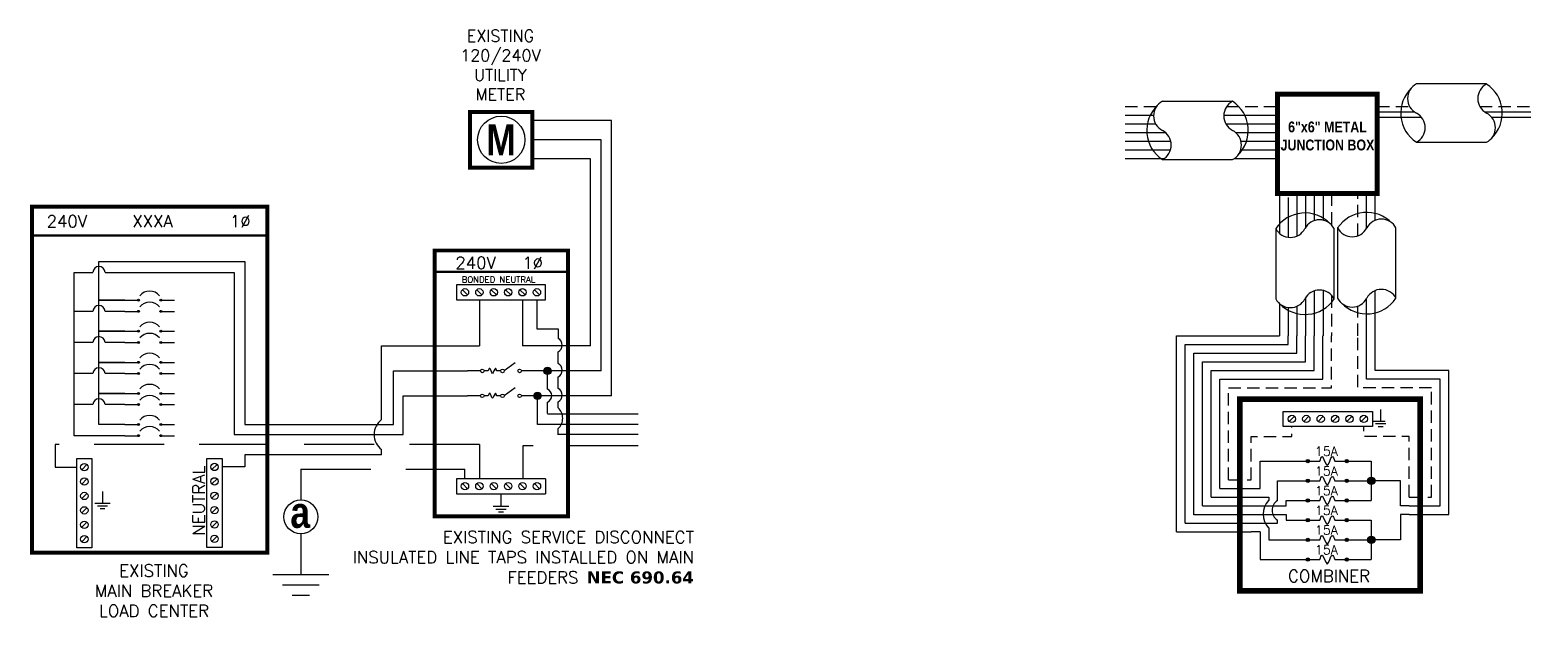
# Model space of a CAD drawing. Header units: feet. Extents: x 7172 to 13485, y 16921 to 17335.
# Drawn here: x 10289.9 to 10743.6, y 16996.1 to 17173.7 of the extents above; entities that cross this region are included whole.
import ezdxf

# ---------------------------------------------------------------- set-up
doc = ezdxf.new("R2010")
doc.units = ezdxf.units.FT
doc.header["$MEASUREMENT"] = 0
doc.linetypes.add('HIDDEN', pattern=[0.375, 0.25, -0.125])
for name, color, linetype in [('ONE LINE BLOCKS', 7, 'Continuous'), ('TABLES', 7, 'Continuous'), ('TEXT', 7, 'Continuous'), ('Z - TITLEBLOCK TXT', 7, 'Continuous')]:
    doc.layers.add(name, color=color, linetype=linetype)
doc.styles.add('ONE LINE TXT', font='techb___.ttf')
doc.styles.get("Standard").update_dxf_attribs({"font": 'simplex.shx'})

# ---------------------------------------------------------------- blocks, each defined once
blk = doc.blocks.new('M_SEPERATE MAIN DISCONNECT')
at = {"layer": 'ONE LINE BLOCKS', "linetype": 'Continuous'}
h = blk.add_hatch(color=1, dxfattribs=at)
h.dxf.hatch_style = 1
edge = h.paths.add_edge_path()
edge.add_arc((-26.757, 7.813), 0.0515, 0, 360)
h = blk.add_hatch(color=1, dxfattribs=at)
h.dxf.hatch_style = 1
edge = h.paths.add_edge_path()
edge.add_arc((-26.757, 7.214), 0.0515, 0, 360)
h = blk.add_hatch(color=1, dxfattribs=at)
h.dxf.hatch_style = 1
edge = h.paths.add_edge_path()
edge.add_arc((-25.574, 7.813), 0.0515, 0, 360)
h = blk.add_hatch(color=1, dxfattribs=at)
h.dxf.hatch_style = 1
edge = h.paths.add_edge_path()
edge.add_arc((-25.574, 7.214), 0.0515, 0, 360)
h = blk.add_hatch(color=1, dxfattribs=at)
h.dxf.hatch_style = 1
edge = h.paths.add_edge_path()
edge.add_arc((-26.757, 6.147), 0.0515, 0, 360)
h = blk.add_hatch(color=1, dxfattribs=at)
h.dxf.hatch_style = 1
edge = h.paths.add_edge_path()
edge.add_arc((-25.574, 6.147), 0.0515, 0, 360)
h = blk.add_hatch(color=1, dxfattribs=at)
h.dxf.hatch_style = 1
edge = h.paths.add_edge_path()
edge.add_arc((-26.757, 5.548), 0.0515, 0, 360)
h = blk.add_hatch(color=1, dxfattribs=at)
h.dxf.hatch_style = 1
edge = h.paths.add_edge_path()
edge.add_arc((-25.574, 5.548), 0.0515, 0, 360)
h = blk.add_hatch(color=1, dxfattribs=at)
h.dxf.hatch_style = 1
edge = h.paths.add_edge_path()
edge.add_arc((-26.757, 4.481), 0.0515, 0, 360)
h = blk.add_hatch(color=1, dxfattribs=at)
h.dxf.hatch_style = 1
edge = h.paths.add_edge_path()
edge.add_arc((-25.574, 4.481), 0.0515, 0, 360)
h = blk.add_hatch(color=254, dxfattribs=at)
h.dxf.hatch_style = 1
edge = h.paths.add_edge_path()
edge.add_arc((-4.862, 4.021), 0.197, 0, 360)
h = blk.add_hatch(color=1, dxfattribs=at)
h.dxf.hatch_style = 1
edge = h.paths.add_edge_path()
edge.add_arc((-26.757, 3.882), 0.0515, 0, 360)
h = blk.add_hatch(color=1, dxfattribs=at)
h.dxf.hatch_style = 1
edge = h.paths.add_edge_path()
edge.add_arc((-25.574, 3.882), 0.0515, 0, 360)
h = blk.add_hatch(color=1, dxfattribs=at)
h.dxf.hatch_style = 1
edge = h.paths.add_edge_path()
edge.add_arc((-26.757, 2.815), 0.0515, 0, 360)
h = blk.add_hatch(color=1, dxfattribs=at)
h.dxf.hatch_style = 1
edge = h.paths.add_edge_path()
edge.add_arc((-25.574, 2.815), 0.0515, 0, 360)
h = blk.add_hatch(color=254, dxfattribs=at)
h.dxf.hatch_style = 1
edge = h.paths.add_edge_path()
edge.add_arc((-5.401, 2.686), 0.197, 0, 360)
h = blk.add_hatch(color=1, dxfattribs=at)
h.dxf.hatch_style = 1
edge = h.paths.add_edge_path()
edge.add_arc((-26.757, 2.216), 0.0515, 0, 360)
h = blk.add_hatch(color=1, dxfattribs=at)
h.dxf.hatch_style = 1
edge = h.paths.add_edge_path()
edge.add_arc((-25.574, 2.216), 0.0515, 0, 360)
h = blk.add_hatch(color=1, dxfattribs=at)
h.dxf.hatch_style = 1
edge = h.paths.add_edge_path()
edge.add_arc((-26.757, 1.149), 0.0515, 0, 360)
h = blk.add_hatch(color=1, dxfattribs=at)
h.dxf.hatch_style = 1
edge = h.paths.add_edge_path()
edge.add_arc((-25.574, 1.149), 0.0515, 0, 360)
h = blk.add_hatch(color=1, dxfattribs=at)
h.dxf.hatch_style = 1
edge = h.paths.add_edge_path()
edge.add_arc((-26.757, 0.551), 0.0515, 0, 360)
h = blk.add_hatch(color=1, dxfattribs=at)
h.dxf.hatch_style = 1
edge = h.paths.add_edge_path()
edge.add_arc((-25.574, 0.551), 0.0515, 0, 360)
at = {"color": 253, "linetype": 'Continuous'}
for p, q in [((-8.512, 7.832), (-8.512, 5.365)), ((-6.199, 7.832), (-6.199, 5.365)), ((-13.749, 5.365), (-8.512, 5.365)), ((-13.749, 1.412), (-13.749, 5.365)), ((-2.558, 5.365), (-6.199, 5.365)), ((0, 0.611), (-4.3, 0.611)), ((-13.749, -0.467), (-13.749, -0.197))]:
    blk.add_line(p, q, dxfattribs=at)
at = {"color": 7, "linetype": 'Continuous'}
for p, q in [((-13.101, 1.149), (-13.101, 4.021)), ((-13.101, 4.021), (-9.144, 4.021)), ((-1.996, 4.021), (-5.567, 4.021)), ((0, 1.711), (-4.862, 1.711))]:
    blk.add_line(p, q, dxfattribs=at)
at = {"color": 1, "linetype": 'Continuous'}
for p, q in [((-8.038, 4.022), (-8.258, 4.022)), ((-7.367, 4.022), (-7.586, 4.022)), ((-8.038, 2.687), (-8.258, 2.687)), ((-7.367, 2.688), (-7.586, 2.688))]:
    blk.add_line(p, q, dxfattribs=at)
at = {"color": 10, "linetype": 'Continuous'}
for p, q in [((-12.601, 0.611), (-12.601, 2.686)), ((-12.601, 2.686), (-9.144, 2.686)), ((-1.434, 2.686), (-5.567, 2.686)), ((0, 1.149), (-5.401, 1.149)), ((-17.781, 0.611), (-12.601, 0.611))]:
    blk.add_line(p, q, dxfattribs=at)
at = {"color": 253, "linetype": 'Continuous', "flags": 128}
for points in [[(-5.428, 7.832), (-5.428, 6.275)], [(-5.428, 6.275), (-4.3, 6.275), (-4.3, 5.758)], [(-4.3, 4.414), (-4.3, 5.045)], [(-4.3, 3.079), (-4.3, 3.702)], [(-4.3, 2.039), (-4.3, 2.367)], [(-4.3, 0.599), (-4.3, 0.927)], [(-13.749, -0.467), (-21.068, -0.467)], [(-21.068, -0.467), (-21.068, -1.126)]]:
    blk.add_lwpolyline(points, dxfattribs=at)
at = {"color": 7, "linetype": 'Continuous', "flags": 128}
for points in [[(-4.862, 3.052), (-4.862, 4.021)], [(-4.862, 1.744), (-4.862, 2.339)]]:
    blk.add_lwpolyline(points, dxfattribs=at)
at = {"color": 10, "linetype": 'Continuous', "flags": 128}
blk.add_lwpolyline([(-5.401, 1.149), (-5.401, 2.686)], dxfattribs=at)
at = {"color": 7, "linetype": 'Continuous'}
blk.add_circle((-18.07, -3.801), 0.906, dxfattribs=at)
at = {"color": 253, "linetype": 'Continuous'}
for centre, radius, start, end in [((-4.469, 5.402), 0.394, 295.40165, 64.59835), ((-4.469, 4.058), 0.394, 295.40165, 64.59835), ((-4.469, 2.723), 0.394, 295.40165, 64.59835), ((-4.786, 1.483), 0.738, 311.12499, 48.87501), ((-13.149, 0.607), 1.004, 126.72388, 233.27612)]:
    blk.add_arc(centre, radius, start, end, dxfattribs=at)
at = {"color": 7, "linetype": 'Continuous'}
blk.add_arc((-5.031, 2.696), 0.394, 295.40165, 64.59835, dxfattribs=at)
at = {"color": 1, "linetype": 'Continuous'}
for points in [[(-7.586, 4.022), (-7.653, 4.157), (-7.812, 3.887), (-7.959, 4.157), (-8.038, 4.022)], [(-7.586, 2.688), (-7.653, 2.822), (-7.812, 2.552), (-7.959, 2.822), (-8.038, 2.687)]]:
    blk.add_spline(points, degree=3, dxfattribs=at)
at = {"layer": 'ONE LINE BLOCKS', "lineweight": 50}
for p, q in [((-32.47, 11.286), (-19.862, 11.286)), ((-3.769, 9.331), (-10.91, 9.331))]:
    blk.add_line(p, q, dxfattribs=at)
at = {"layer": 'ONE LINE BLOCKS', "lineweight": 50, "const_width": 0.21}
for points in [[(-9.01, 14.91), (-9.01, 17.903), (-5.669, 17.903), (-5.669, 14.91)], [(-32.47, -5.721), (-32.47, 12.827), (-19.862, 12.827), (-19.862, -5.721)], [(-3.769, -3.769), (-3.769, 10.476), (-10.91, 10.476), (-10.91, -3.769)]]:
    blk.add_lwpolyline(points, close=True, dxfattribs=at)
at = {"layer": 'TEXT', "color": 92, "linetype": 'HIDDEN', "ltscale": 15}
for p, q in [((-31.236, 0.072), (-31.236, -1.139)), ((-8.512, 0.072), (-8.512, -1.754)), ((-6.187, 0), (-6.187, -1.754)), ((0, 0), (-6.187, 0)), ((-31.236, -1.139), (-30.068, -1.139)), ((-18.07, -1.245), (-18.07, -2.895))]:
    blk.add_line(p, q, dxfattribs=at)
at = {"layer": 'TEXT', "color": 92, "linetype": 'Continuous', "ltscale": 15}
blk.add_line((-18.07, -4.707), (-18.07, -6.896), dxfattribs=at)
at = {"layer": 'TEXT', "color": 92, "linetype": 'HIDDEN', "ltscale": 15, "flags": 128}
for points in [[(-8.512, 0.072), (-31.236, 0.072)], [(-18.07, -1.245), (-9.282, -1.245)], [(-9.282, -1.754), (-9.282, -1.245)], [(-29.107, -3.066), (-28.278, -3.066)], [(-28.692, -2.445), (-28.693, -3.066)], [(-7.356, -2.615), (-7.355, -3.236)], [(-28.422, -3.219), (-28.964, -3.219)], [(-28.565, -3.373), (-28.82, -3.373)], [(-6.941, -3.236), (-7.77, -3.236)], [(-7.626, -3.39), (-7.084, -3.39)], [(-7.228, -3.543), (-7.483, -3.543)]]:
    blk.add_lwpolyline(points, dxfattribs=at)
at = {"layer": 'TEXT', "color": 92, "linetype": 'Continuous', "ltscale": 15, "flags": 128}
for points in [[(-19.572, -6.896), (-16.567, -6.896)], [(-17.088, -7.453), (-19.052, -7.453)], [(-17.609, -8.01), (-18.531, -8.01)]]:
    blk.add_lwpolyline(points, dxfattribs=at)
at = {"layer": 'TEXT', "linetype": 'Continuous'}
blk.add_circle((-7.34, 16.407), 1.267, dxfattribs=at)
at = {"layer": 'Z - TITLEBLOCK TXT', "color": 10, "linetype": 'Continuous'}
for p, q in [((-1.434, 17.441), (-5.669, 17.441)), ((-1.434, 2.686), (-1.434, 17.441)), ((-30.205, 0.551), (-30.205, 9.304)), ((-30.205, 9.304), (-29.212, 9.304)), ((-28.55, 9.304), (-21.642, 9.304)), ((-21.642, 9.304), (-21.642, 0.611)), ((-29.212, 7.214), (-30.205, 7.214)), ((-27.501, 7.214), (-28.55, 7.214)), ((-29.212, 5.548), (-30.205, 5.548)), ((-27.501, 5.548), (-28.55, 5.548)), ((-29.212, 3.882), (-30.205, 3.882)), ((-27.501, 3.882), (-28.55, 3.882)), ((-29.212, 2.216), (-30.205, 2.216)), ((-27.501, 2.216), (-28.55, 2.216)), ((-27.501, 0.551), (-30.205, 0.551)), ((-21.642, 0.611), (-17.781, 0.611))]:
    blk.add_line(p, q, dxfattribs=at)
at = {"layer": 'Z - TITLEBLOCK TXT', "color": 7, "linetype": 'Continuous'}
for p, q in [((-1.996, 16.407), (-5.669, 16.407)), ((-1.996, 4.021), (-1.996, 16.407)), ((-28.881, 7.813), (-28.881, 9.881)), ((-28.881, 9.881), (-21.068, 9.881)), ((-21.068, 9.881), (-21.068, 1.149)), ((-28.881, 6.147), (-28.881, 7.813)), ((-28.881, 7.813), (-27.501, 7.813)), ((-27.501, 7.813), (-28.881, 7.813)), ((-28.881, 4.481), (-28.881, 6.147)), ((-28.881, 6.147), (-27.501, 6.147)), ((-27.501, 6.147), (-28.881, 6.147)), ((-28.881, 2.815), (-28.881, 4.481)), ((-28.881, 4.481), (-27.501, 4.481)), ((-27.501, 4.481), (-28.881, 4.481)), ((-28.881, 1.149), (-28.881, 2.815)), ((-28.881, 2.815), (-27.501, 2.815)), ((-27.501, 2.815), (-28.881, 2.815)), ((-27.501, 1.149), (-28.881, 1.149)), ((-21.068, 1.149), (-13.101, 1.149))]:
    blk.add_line(p, q, dxfattribs=at)
at = {"layer": 'Z - TITLEBLOCK TXT', "color": 253, "linetype": 'Continuous'}
for p, q in [((-2.558, 15.395), (-5.669, 15.395)), ((-2.558, 5.365), (-2.558, 15.395)), ((-21.068, -1.126), (-22.293, -1.126))]:
    blk.add_line(p, q, dxfattribs=at)
at = {"layer": 'Z - TITLEBLOCK TXT', "color": 1, "linetype": 'Continuous'}
for p, q in [((-4.969, 8.636), (-9.742, 8.636)), ((-9.742, 8.636), (-9.742, 7.832)), ((-4.969, 7.832), (-4.969, 8.636)), ((-9.742, 7.832), (-4.969, 7.832)), ((-8.449, 4.021), (-9.144, 4.021)), ((-6.597, 4.456), (-7.175, 4.023)), ((-5.567, 4.022), (-6.261, 4.022)), ((-8.449, 2.686), (-9.144, 2.686)), ((-6.597, 3.121), (-7.175, 2.688)), ((-5.567, 2.687), (-6.261, 2.687)), ((-30.068, -5.453), (-30.068, -0.679)), ((-30.068, -0.679), (-29.264, -0.679)), ((-29.264, -0.679), (-29.264, -5.453)), ((-23.097, -5.44), (-23.097, -0.666)), ((-23.097, -0.666), (-22.293, -0.666)), ((-22.293, -0.666), (-22.293, -5.44)), ((-4.969, -1.754), (-9.742, -1.754)), ((-9.742, -1.754), (-9.742, -2.558)), ((-4.969, -1.754), (-4.969, -2.558)), ((-9.742, -2.558), (-4.969, -2.558)), ((-29.264, -5.453), (-30.068, -5.453)), ((-22.293, -5.44), (-23.097, -5.44))]:
    blk.add_line(p, q, dxfattribs=at)
at = {"layer": 'Z - TITLEBLOCK TXT', "color": 4, "linetype": 'Continuous'}
for p, q in [((-9.422, 8.373), (-9.143, 8.095)), ((-8.651, 8.373), (-8.372, 8.095)), ((-7.88, 8.373), (-7.602, 8.095)), ((-7.109, 8.373), (-6.831, 8.095)), ((-6.338, 8.373), (-6.06, 8.095)), ((-5.568, 8.373), (-5.289, 8.095)), ((-29.527, -1), (-29.805, -1.278)), ((-22.556, -0.987), (-22.835, -1.265)), ((-29.527, -1.77), (-29.805, -2.049)), ((-22.556, -1.758), (-22.835, -2.036)), ((-9.422, -2.017), (-9.143, -2.295)), ((-8.651, -2.017), (-8.372, -2.295)), ((-7.88, -2.017), (-7.602, -2.295)), ((-7.109, -2.017), (-6.831, -2.295)), ((-6.338, -2.017), (-6.06, -2.295)), ((-5.568, -2.017), (-5.289, -2.295)), ((-29.527, -2.541), (-29.805, -2.82)), ((-22.556, -2.528), (-22.835, -2.807)), ((-29.527, -3.312), (-29.805, -3.59)), ((-22.556, -3.299), (-22.835, -3.578)), ((-29.527, -4.083), (-29.805, -4.361)), ((-22.556, -4.07), (-22.835, -4.348)), ((-29.527, -4.853), (-29.805, -5.132)), ((-22.556, -4.841), (-22.835, -5.119))]:
    blk.add_line(p, q, dxfattribs=at)
at = {"layer": 'Z - TITLEBLOCK TXT', "color": 1, "linetype": 'Continuous', "flags": 128}
for points in [[(-27.501, 7.813), (-26.757, 7.813)], [(-27.501, 7.813), (-26.757, 7.813)], [(-25.574, 7.813), (-24.831, 7.813)], [(-27.501, 7.214), (-26.757, 7.214)], [(-27.501, 7.214), (-26.757, 7.214)], [(-25.574, 7.214), (-24.831, 7.214)], [(-27.501, 6.147), (-26.757, 6.147)], [(-27.501, 6.147), (-26.757, 6.147)], [(-25.574, 6.147), (-24.831, 6.147)], [(-27.501, 5.548), (-26.757, 5.548)], [(-27.501, 5.548), (-26.757, 5.548)], [(-25.574, 5.548), (-24.831, 5.548)], [(-27.501, 4.481), (-26.757, 4.481)], [(-27.501, 4.481), (-26.757, 4.481)], [(-25.574, 4.481), (-24.831, 4.481)], [(-27.501, 3.882), (-26.757, 3.882)], [(-27.501, 3.882), (-26.757, 3.882)], [(-25.574, 3.882), (-24.831, 3.882)], [(-27.501, 2.815), (-26.757, 2.815)], [(-27.501, 2.815), (-26.757, 2.815)], [(-25.574, 2.815), (-24.831, 2.815)], [(-27.501, 2.216), (-26.757, 2.216)], [(-27.501, 2.216), (-26.757, 2.216)], [(-25.574, 2.216), (-24.831, 2.216)], [(-27.501, 1.149), (-26.757, 1.149)], [(-27.501, 1.149), (-26.757, 1.149)], [(-25.574, 1.149), (-24.831, 1.149)], [(-27.501, 0.551), (-26.757, 0.551)], [(-27.501, 0.551), (-26.757, 0.551)], [(-25.574, 0.551), (-24.831, 0.551)]]:
    blk.add_lwpolyline(points, dxfattribs=at)
at = {"layer": 'Z - TITLEBLOCK TXT', "color": 4, "linetype": 'Continuous'}
for centre in [(-9.282, 8.234), (-8.512, 8.234), (-7.741, 8.234), (-6.97, 8.234), (-6.199, 8.234), (-5.428, 8.234), (-29.666, -1.139), (-22.695, -1.126), (-29.666, -1.91), (-22.695, -1.897), (-9.282, -2.156), (-8.512, -2.156), (-7.741, -2.156), (-6.97, -2.156), (-6.199, -2.156), (-5.428, -2.156), (-29.666, -2.68), (-22.695, -2.668), (-29.666, -3.451), (-22.695, -3.438), (-22.695, -4.209), (-29.666, -4.222), (-29.666, -4.993), (-22.695, -4.98)]:
    blk.add_circle(centre, 0.197, dxfattribs=at)
at = {"layer": 'Z - TITLEBLOCK TXT', "color": 1, "linetype": 'Continuous'}
for centre, radius in [((-26.757, 7.813), 0.0515), ((-26.757, 7.214), 0.0515), ((-25.574, 7.813), 0.0515), ((-25.574, 7.214), 0.0515), ((-26.757, 6.147), 0.0515), ((-25.574, 6.147), 0.0515), ((-26.757, 5.548), 0.0515), ((-25.574, 5.548), 0.0515), ((-26.757, 4.481), 0.0515), ((-25.574, 4.481), 0.0515), ((-8.354, 4.021), 0.0959), ((-7.271, 4.022), 0.0959), ((-6.357, 4.022), 0.0959), ((-26.757, 3.882), 0.0515), ((-25.574, 3.882), 0.0515), ((-26.757, 2.815), 0.0515), ((-25.574, 2.815), 0.0515), ((-8.354, 2.686), 0.0959), ((-7.271, 2.687), 0.0959), ((-6.357, 2.687), 0.0959), ((-26.757, 2.216), 0.0515), ((-25.574, 2.216), 0.0515), ((-26.757, 1.149), 0.0515), ((-25.574, 1.149), 0.0515), ((-26.757, 0.551), 0.0515), ((-25.574, 0.551), 0.0515)]:
    blk.add_circle(centre, radius, dxfattribs=at)
at = {"layer": 'Z - TITLEBLOCK TXT', "color": 7, "linetype": 'Continuous'}
for centre in [(-4.862, 4.021), (-4.862, 4.021), (-5.401, 2.686), (-5.401, 2.686)]:
    blk.add_circle(centre, 0.197, dxfattribs=at)
at = {"layer": 'Z - TITLEBLOCK TXT', "color": 10, "linetype": 'Continuous'}
for centre in [(-28.881, 9.285), (-28.881, 7.195), (-28.881, 5.529), (-28.881, 3.863), (-28.881, 2.197)]:
    blk.add_arc(centre, 0.332, 3.2937, 176.7063, dxfattribs=at)
at = {"layer": 'Z - TITLEBLOCK TXT', "color": 1, "linetype": 'Continuous'}
for centre in [(-26.166, 7.601), (-26.166, 7.003), (-26.166, 5.935), (-26.166, 5.337), (-26.166, 4.27), (-26.166, 3.671), (-26.166, 2.604), (-26.166, 2.005), (-26.166, 0.938), (-26.166, 0.339)]:
    blk.add_arc(centre, 0.697, 40.3392, 139.6608, dxfattribs=at)
at = {"layer": 'TABLES', "color": 4, "linetype": 'Continuous'}
blk.add_text('BONDED NEUTRAL', height=0.33207, dxfattribs=at).set_placement((-9.457, 8.752))
at = {"layer": 'TABLES', "color": 1, "linetype": 'Continuous'}
blk.add_text('NEUTRAL', height=0.648, rotation=90, dxfattribs=at).set_placement((-23.214, -4.799))
at = {"layer": 'TEXT', "color": 1}
for s, width, gutter_width, heights, insert, char_height, attachment_point in [('EXISTING\\P120/240V UTILITY METER', 0.05231, 7.17, [0], (-7.386, 20.408), 0.62775, 5), ('240V', 0.14806, 0.75, [0], (-30.601, 12.04), 0.648, 5), ('XXXA', 0.14806, 0.75, [0], (-26.016, 12.04), 0.648, 5), ('1∅', 0.14806, 0.75, [0], (-21.315, 12.04), 0.648, 5), ('240V', 0.14806, 0.75, [0], (-8.713, 9.812), 0.648, 5), ('1∅', 0.14806, 0.75, [0], (-5.653, 9.812), 0.648, 5), ('\\A1;\\pt3.24;EXISTING SERVICE DISCONNECT\\P\\ptz;{\\A0;INSULATED LINE TAPS INSTALLED ON MAIN FEEDERS \\fVerdana|b1|i0|c0|p34;NEC 690.64}', 18.92066, 0.203, [4.31], (2.978, -4.561), 0.648, 3), ('{\\C1;EXISTING\\PMAIN BREAKER}\\PLOAD CENTER ', 12.6999, 7.17, [0], (-25.936, -7.762), 0.648, 5)]:
    blk.add_mtext_dynamic_manual_height_columns(s, width=width, gutter_width=gutter_width, heights=heights, dxfattribs=dict(at, insert=insert, char_height=char_height, attachment_point=attachment_point))
at = {"layer": 'Z - TITLEBLOCK TXT', "color": 253, "linetype": 'Continuous', "style": 'ONE LINE TXT'}
blk.add_text('M', height=1.662, dxfattribs=at).set_placement((-8.147, 15.571))
at = {"layer": 'Z - TITLEBLOCK TXT', "color": 1, "linetype": 'Continuous', "insert": (-18.635, -2.728), "char_height": 1.66239, "attachment_point": 1, "style": 'ONE LINE TXT'}
blk.add_mtext_dynamic_manual_height_columns('{\\W1;\\C256;a}', width=0.13853, gutter_width=2.132, heights=[0], dxfattribs=at)
blk = doc.blocks.new('M_COMBO 1')
at = {"linetype": 'Continuous'}
h = blk.add_hatch(color=7, dxfattribs=at)
h.dxf.hatch_style = 1
edge = h.paths.add_edge_path()
edge.add_arc((9.15, -111.02), 0.513, 0, 360)
h = blk.add_hatch(color=7, dxfattribs=at)
h.dxf.hatch_style = 1
edge = h.paths.add_edge_path()
edge.add_arc((20.93, -111.02), 0.513, 0, 360)
h = blk.add_hatch(color=7, dxfattribs=at)
h.dxf.hatch_style = 1
edge = h.paths.add_edge_path()
edge.add_arc((9.15, -116.98), 0.513, 0, 360)
h = blk.add_hatch(color=7, dxfattribs=at)
h.dxf.hatch_style = 1
edge = h.paths.add_edge_path()
edge.add_arc((20.93, -116.98), 0.513, 0, 360)
h = blk.add_hatch(color=7, dxfattribs=at)
h.dxf.hatch_style = 1
edge = h.paths.add_edge_path()
edge.add_arc((9.15, -122.94), 0.513, 0, 360)
h = blk.add_hatch(color=7, dxfattribs=at)
h.dxf.hatch_style = 1
edge = h.paths.add_edge_path()
edge.add_arc((20.93, -122.94), 0.513, 0, 360)
h = blk.add_hatch(color=253, dxfattribs=at)
h.dxf.hatch_style = 1
edge = h.paths.add_edge_path()
edge.add_arc((9.15, -128.9), 0.513, 0, 360)
h = blk.add_hatch(color=253, dxfattribs=at)
h.dxf.hatch_style = 1
edge = h.paths.add_edge_path()
edge.add_arc((20.93, -128.9), 0.513, 0, 360)
h = blk.add_hatch(color=253, dxfattribs=at)
h.dxf.hatch_style = 1
edge = h.paths.add_edge_path()
edge.add_arc((9.15, -134.86), 0.513, 0, 360)
h = blk.add_hatch(color=253, dxfattribs=at)
h.dxf.hatch_style = 1
edge = h.paths.add_edge_path()
edge.add_arc((20.93, -134.86), 0.513, 0, 360)
h = blk.add_hatch(color=253, dxfattribs=at)
h.dxf.hatch_style = 1
edge = h.paths.add_edge_path()
edge.add_arc((9.15, -140.82), 0.513, 0, 360)
h = blk.add_hatch(color=253, dxfattribs=at)
h.dxf.hatch_style = 1
edge = h.paths.add_edge_path()
edge.add_arc((20.93, -140.82), 0.513, 0, 360)
at = {"layer": 'ONE LINE BLOCKS', "linetype": 'Continuous'}
h = blk.add_hatch(color=254, dxfattribs=at)
h.dxf.hatch_style = 1
edge = h.paths.add_edge_path()
edge.add_arc((28.34, -116.98), 1.11, 0, 360)
h = blk.add_hatch(color=254, dxfattribs=at)
h.dxf.hatch_style = 1
edge = h.paths.add_edge_path()
edge.add_arc((28.34, -134.86), 1.11, 0, 360)
at = {"color": 7, "linetype": 'Continuous'}
for p, q in [((63.2, 3.04), (41.96, 3.04)), ((-13.57, -2.21), (-34.81, -2.21)), ((-46.06, -6.41), (-37.47, -6.41)), ((-16.23, -6.41), (0, -6.42)), ((29.98, -5.4), (41.35, -5.4)), ((62.6, -5.4), (76.6, -5.4)), ((-46.06, -11.66), (-33.87, -11.66)), ((-12.63, -11.66), (0, -11.66)), ((-46.06, -16.9), (-32.37, -16.9)), ((-11.12, -16.9), (0, -16.9)), ((41.96, -14.59), (63.2, -14.59)), ((-34.81, -19.83), (-13.57, -19.83)), ((3.25, -31.26), (3.25, -43.33)), ((8.5, -30.1), (8.5, -40.33)), ((13.77, -30.1), (13.77, -38.16)), ((26.85, -40.76), (26.85, -30.1)), ((-0.54, -40.71), (-0.54, -61.95)), ((17.09, -61.95), (17.09, -40.71)), ((18.17, -40.52), (18.17, -61.76)), ((35.8, -61.76), (35.8, -40.52)), ((8.5, -61.58), (8.5, -73.18)), ((13.76, -59.4), (13.75, -73.18)), ((26.85, -73.18), (26.85, -62)), ((3.25, -64.58), (3.25, -73.18)), ((-17.42, -119.32), (-7.93, -119.37)), ((-22.65, -124.61), (-7.93, -124.61)), ((39.81, -124.61), (49.16, -124.61)), ((-27.88, -129.85), (-7.93, -129.85))]:
    blk.add_line(p, q, dxfattribs=at)
at = {"color": 253, "linetype": 'Continuous'}
for p, q in [((-46.06, -9.04), (-36.85, -9.04)), ((-15.6, -9.04), (0, -9.04)), ((29.98, -7.01), (43.48, -7.01)), ((64.72, -7.01), (76.6, -7.01)), ((-46.06, -14.28), (-32.28, -14.28)), ((-11.03, -14.28), (0, -14.28)), ((-46.06, -19.53), (-34.3, -19.53)), ((-13.05, -19.53), (0, -19.53)), ((0.63, -30.1), (0.63, -42.17)), ((5.82, -30.1), (5.83, -42.97)), ((11.12, -30.1), (11.12, -38.29)), ((29.47, -38.24), (29.47, -30.1)), ((0.63, -63.42), (0.63, -73.18)), ((11.12, -59.54), (11.12, -73.18)), ((29.47, -73.18), (29.47, -59.48)), ((5.85, -64.2), (5.86, -73.18)), ((-20.03, -121.99), (-7.93, -121.99)), ((-25.27, -127.23), (-7.93, -127.23)), ((39.81, -127.23), (51.78, -127.23)), ((-30.51, -132.47), (-7.93, -132.47))]:
    blk.add_line(p, q, dxfattribs=at)
at = {"color": 1, "linetype": 'Continuous'}
for p, q in [((9.67, -111.02), (12.8, -111.01)), ((17.3, -111.02), (20.42, -111.02)), ((9.67, -116.98), (12.8, -116.97)), ((17.3, -116.98), (20.42, -116.98)), ((9.67, -122.94), (12.8, -122.93)), ((17.3, -122.94), (20.42, -122.94)), ((9.67, -128.9), (12.8, -128.89)), ((17.3, -128.9), (20.42, -128.9)), ((9.67, -134.86), (12.8, -134.86)), ((17.3, -134.86), (20.42, -134.86)), ((9.67, -140.82), (12.8, -140.82)), ((17.3, -140.82), (20.42, -140.82))]:
    blk.add_line(p, q, dxfattribs=at)
at = {"linetype": 'Continuous', "flags": 128}
blk.add_lwpolyline([(0.63, -30.1), (29.47, -30.1)], dxfattribs=at)
at = {"color": 253, "linetype": 'Continuous', "flags": 128}
for points in [[(-30.51, -132.47), (-30.51, -73.18), (0.63, -73.18), (0.63, -73.18)], [(-25.27, -127.25), (-25.27, -78.41), (5.86, -78.41), (5.86, -73.18)], [(-20.03, -121.99), (-20.03, -83.65), (11.12, -83.65), (11.12, -73.18)], [(51.78, -127.23), (51.78, -83.65), (29.47, -83.65), (29.47, -73.18)], [(-7.93, -121.99), (-2.68, -121.99), (-2.68, -122.94)], [(-7.93, -127.23), (2.56, -127.23), (2.56, -128.9)], [(-2.68, -131.21), (-2.68, -134.86), (2.56, -134.86)], [(2.56, -128.9), (9.15, -128.9)], [(2.56, -128.9), (9.15, -128.9)], [(20.93, -128.9), (28.34, -128.9)], [(39.81, -127.23), (37.18, -127.23), (37.18, -134.86), (28.34, -134.86)], [(28.34, -128.9), (28.34, -140.82)], [(-5.3, -132.47), (-7.93, -132.47)], [(-5.3, -132.47), (-5.3, -140.82), (2.56, -140.82)], [(2.56, -134.86), (9.15, -134.86)], [(2.56, -134.86), (9.15, -134.86)], [(20.93, -134.86), (28.34, -134.86)], [(2.56, -140.82), (9.15, -140.82)], [(20.93, -140.82), (28.34, -140.82)]]:
    blk.add_lwpolyline(points, dxfattribs=at)
at = {"color": 7, "linetype": 'Continuous', "flags": 128}
for points in [[(-27.88, -129.85), (-27.88, -75.81), (3.25, -75.81), (3.25, -73.18)], [(-22.65, -124.61), (-22.65, -81.03), (8.5, -81.03), (8.5, -73.18)], [(-17.42, -119.36), (-17.42, -86.28), (13.73, -86.28), (13.73, -73.18)], [(49.16, -124.61), (49.16, -86.27), (26.85, -86.27), (26.85, -73.18)], [(-7.93, -119.37), (-5.3, -119.37), (-5.3, -111.02), (2.56, -111.02)], [(2.56, -111.02), (9.15, -111.02)], [(20.93, -111.02), (28.34, -111.02)], [(28.34, -111.02), (28.34, -122.94)], [(-0.06, -122.94), (-0.06, -116.98), (2.56, -116.98)], [(2.56, -116.98), (9.15, -116.98)], [(2.56, -116.98), (9.15, -116.98)], [(20.93, -116.98), (28.34, -116.98)], [(39.81, -124.61), (37.18, -124.61), (37.18, -116.98), (28.34, -116.98)], [(-7.93, -124.61), (2.56, -124.61), (2.56, -122.94)], [(2.56, -122.94), (9.15, -122.94)], [(2.56, -122.94), (9.15, -122.94)], [(20.93, -122.94), (28.34, -122.94)], [(-7.93, -129.85), (-0.06, -129.85), (-0.06, -128.9)]]:
    blk.add_lwpolyline(points, dxfattribs=at)
at = {"color": 7, "linetype": 'Continuous'}
for centre in [(9.15, -111.02), (20.93, -111.02), (9.15, -116.98), (20.93, -116.98), (9.15, -122.94), (20.93, -122.94)]:
    blk.add_circle(centre, 0.513, dxfattribs=at)
at = {"color": 253, "linetype": 'Continuous'}
for centre in [(9.15, -128.9), (20.93, -128.9), (9.15, -134.86), (20.93, -134.86), (9.15, -140.82), (20.93, -140.82)]:
    blk.add_circle(centre, 0.513, dxfattribs=at)
at = {"color": 7, "linetype": 'Continuous'}
for centre, radius, start, end in [((47.81, -5.78), 10.58, 133.9732, 236.4265), ((57.35, -5.78), 10.58, 313.9732, 56.4265), ((-28.96, -11.02), 10.58, 133.9732, 236.4265), ((-19.42, -11.02), 10.58, 313.9732, 56.4265), ((8.28, -46.56), 10.58, 43.9732, 146.4265), ((26.99, -46.37), 10.58, 43.9732, 146.4265), ((8.28, -56.1), 10.58, 223.9732, 326.4265), ((26.99, -55.91), 10.58, 223.9732, 326.4265), ((1.98, -125.92), 3.61, 124.3567, 235.6433)]:
    blk.add_arc(centre, radius, start, end, dxfattribs=at)
at = {"color": 253, "linetype": 'Continuous'}
blk.add_arc((1.54, -127.07), 5.91, 135.6055, 224.3945, dxfattribs=at)
at = {"color": 1, "linetype": 'Continuous'}
for points in [[(12.8, -111.01), (13.46, -109.67), (15.05, -112.36), (16.51, -109.67), (17.3, -111.02)], [(12.8, -116.97), (13.46, -115.64), (15.05, -118.32), (16.51, -115.64), (17.3, -116.98)], [(12.8, -122.93), (13.46, -121.6), (15.05, -124.28), (16.51, -121.6), (17.3, -122.94)], [(12.8, -128.89), (13.46, -127.56), (15.05, -130.24), (16.51, -127.56), (17.3, -128.9)], [(12.8, -134.86), (13.46, -133.52), (15.05, -136.21), (16.51, -133.52), (17.3, -134.86)], [(12.8, -140.82), (13.46, -139.48), (15.05, -142.17), (16.51, -139.48), (17.3, -140.82)]]:
    blk.add_spline(points, degree=3, dxfattribs=at)
at = {"layer": 'ONE LINE BLOCKS', "lineweight": 50}
for points, const_width in [([(30.1, -30.1), (0, -30.1), (0, 0), (30.1, 0)], 1.53), ([(43.1, -150.29), (-11.36, -150.29), (-11.36, -92.33), (43.1, -92.33)], 1.71), ([(43.1, -150.29), (-11.36, -150.29), (-11.36, -92.33), (43.1, -92.33)], 1.71)]:
    blk.add_lwpolyline(points, close=True, dxfattribs=dict(at, const_width=const_width))
at = {"layer": 'TEXT', "color": 92, "linetype": 'HIDDEN', "ltscale": 15}
for p, q in [((-46.06, -3.8), (-36.6, -3.8)), ((-15.36, -3.8), (0, -3.8)), ((30.1, -3.8), (39.92, -3.8)), ((61.17, -3.8), (76.6, -3.8)), ((16.36, -30.1), (16.36, -39.66)), ((24.23, -42.9), (24.23, -30.1)), ((16.36, -60.91), (16.36, -73.18)), ((24.23, -73.18), (24.23, -64.08)), ((-14.8, -116.74), (-7.93, -116.74)), ((39.81, -121.99), (46.54, -121.99))]:
    blk.add_line(p, q, dxfattribs=at)
at = {"layer": 'TEXT', "color": 92, "linetype": 'HIDDEN', "ltscale": 15, "flags": 128}
for points in [[(-14.8, -88.89), (16.36, -88.89), (16.36, -73.18)], [(46.54, -88.89), (24.23, -88.89), (24.23, -73.18)], [(-14.8, -116.74), (-14.8, -88.89)], [(46.54, -121.99), (46.54, -88.89)], [(28.82, -98.93), (33.5, -98.93)], [(32.69, -99.79), (29.63, -99.79)], [(31.17, -95.42), (31.16, -98.93)], [(-7.93, -116.74), (-7.93, -103.63), (4.35, -103.63), (4.35, -100.55)], [(39.81, -121.99), (39.81, -103.63), (26.1, -103.63), (26.1, -100.55)], [(31.88, -100.66), (30.45, -100.66)]]:
    blk.add_lwpolyline(points, dxfattribs=at)
at = {"layer": 'Z - TITLEBLOCK TXT', "color": 1, "linetype": 'Continuous'}
for p, q in [((1.75, -100.55), (1.75, -96.01)), ((1.75, -96.01), (28.69, -96.01)), ((28.69, -96.01), (28.69, -100.55)), ((28.69, -100.55), (1.75, -100.55))]:
    blk.add_line(p, q, dxfattribs=at)
at = {"layer": 'Z - TITLEBLOCK TXT', "color": 4, "linetype": 'Continuous'}
for p, q in [((5.13, -97.49), (3.56, -99.06)), ((9.48, -97.49), (7.91, -99.06)), ((13.83, -97.49), (12.26, -99.06)), ((18.18, -97.49), (16.61, -99.06)), ((22.53, -97.49), (20.96, -99.06)), ((26.88, -97.49), (25.31, -99.06))]:
    blk.add_line(p, q, dxfattribs=at)
for centre in [(4.35, -98.28), (8.7, -98.28), (13.05, -98.28), (17.4, -98.28), (21.75, -98.28), (26.1, -98.28)]:
    blk.add_circle(centre, 1.11, dxfattribs=at)
at = {"layer": 'Z - TITLEBLOCK TXT', "color": 7, "linetype": 'Continuous'}
for centre in [(28.34, -116.98), (28.34, -116.98), (28.34, -134.86), (28.34, -134.86)]:
    blk.add_circle(centre, 1.11, dxfattribs=at)
at = {"layer": 'Z - TITLEBLOCK TXT', "linetype": 'Continuous'}
for centre, start, end in [((44.27, -1.37), 117.6639, 242.3361), ((65.51, -1.37), 117.6639, 242.3361), ((-32.5, -6.61), 117.6639, 242.3361), ((-11.26, -6.61), 117.6639, 242.3361), ((39.65, -10.18), 297.6639, 62.3361), ((60.89, -10.18), 297.6639, 62.3361), ((-37.12, -15.43), 297.6639, 62.3361), ((-15.88, -15.43), 297.6639, 62.3361), ((3.87, -38.4), 207.6639, 332.3361), ((12.69, -43.02), 27.6639, 152.3361), ((22.58, -38.21), 207.6639, 332.3361), ((31.39, -42.83), 27.6639, 152.3361), ((3.87, -59.64), 207.6639, 332.3361), ((12.69, -64.26), 27.6639, 152.3361), ((22.58, -59.45), 207.6639, 332.3361), ((31.39, -64.07), 27.6639, 152.3361)]:
    blk.add_arc(centre, 4.98, start, end, dxfattribs=at)
at = {"layer": 'ONE LINE BLOCKS', "color": 1, "linetype": 'Continuous', "insert": (15.09, -8.31), "char_height": 3.2756, "width": 28.3929, "attachment_point": 2, "style": 'ONE LINE TXT'}
blk.add_mtext('6"x6" METAL JUNCTION BOX  ', dxfattribs=at)
at = {"layer": 'TABLES', "color": 1, "linetype": 'Continuous'}
for p in [(11.31, -109.43), (11.31, -115.4), (11.31, -121.36), (11.31, -127.32), (11.31, -133.28), (11.31, -139.24)]:
    blk.add_text('15A', height=2.778, dxfattribs=at).set_placement(p)
at = {"layer": 'TEXT', "color": 1, "insert": (15.55, -145.79), "char_height": 3.658, "attachment_point": 5}
blk.add_mtext_dynamic_manual_height_columns('COMBINER', width=1.1897, gutter_width=7.17, heights=[0], dxfattribs=at)
blk = doc.blocks.new('*U68')
blk.add_blockref('M_COMBO 1', (0, 0))

msp = doc.modelspace()

# ---------------------------------------------------------------- block references
at = {"color": 155, "true_color": 0x647190, "xscale": 5.644441731736358, "yscale": 5.644441731736358, "zscale": 5.644441731736358}
msp.add_blockref('M_SEPERATE MAIN DISCONNECT', (10473.81, 17047.88), dxfattribs=at)
msp.add_blockref('*U68', (10667.02, 17154.33))

doc.saveas('drawing.dxf')
